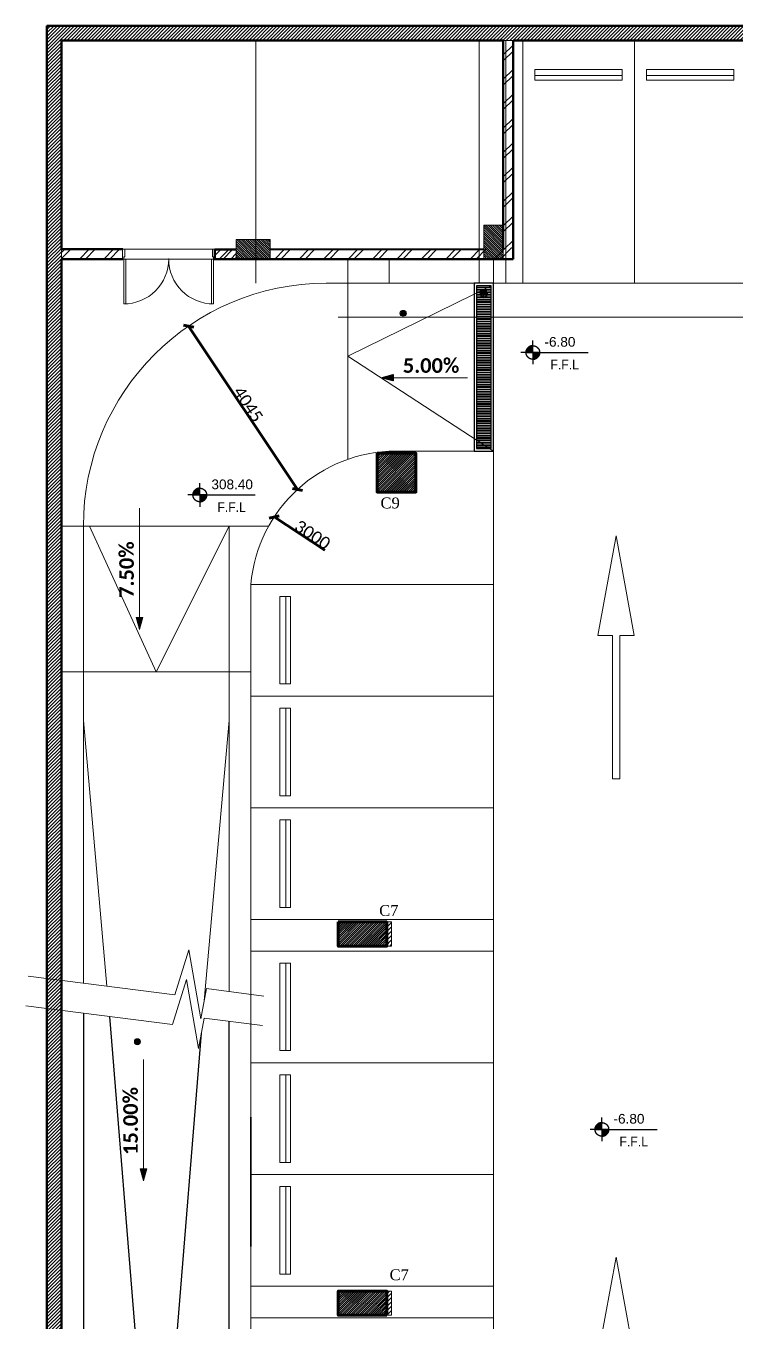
# Model space of a CAD drawing. Header units: millimetres. Extents: x -967280 to 3852, y 2833 to 1955156.
# Drawn here: x -967280 to -952671, y 436447 to 463116 of the extents above; entities that cross this region are included whole.
import ezdxf
from ezdxf.enums import TextEntityAlignment as Align

# ---------------------------------------------------------------- set-up
doc = ezdxf.new("R2010")
doc.units = ezdxf.units.MM
doc.header["$LTSCALE"] = 1000
doc.header["$PDMODE"] = 35
doc.header["$PDSIZE"] = 25
for name, pattern in [('Dash', [6.35, 3.175, -3.175]), ('HRZN_Line-Ptrn-Dash', [4, 2, -2]), ('HRZN_Line-Ptrn-Sold', [9144001.0, 9144000.0, -1])]:
    doc.linetypes.add(name, pattern=pattern)
for name, color, linetype, lineweight in [('A-COLS', 8, 'HRZN_Line-Ptrn-Sold', 18), ('A-CONTOUR', 3, 'Continuous', 13), ('A-DIM', 7, 'Continuous', 13), ('A-DOOR', 5, 'Continuous', 13), ('A-ELEV', 1, 'HRZN_Line-Ptrn-Sold', 13), ('A-FLOR-PATT', 1, 'Continuous', 13), ('A-SYMB', 7, 'Continuous', 13), ('A-SYMB-LEVEL', 7, 'Continuous', 13), ('A-TEXT21', 3, 'Continuous', 13), ('A-TONE', 40, 'HRZN_Line-Ptrn-Sold', 35), ('A-WALL', 8, 'HRZN_Line-Ptrn-Sold', 50), ('C-PKNG', 1, 'Continuous', 13), ('DASHED', 1, 'HRZN_Line-Ptrn-Dash', 30), ('S - column', 6, 'Continuous', 60)]:
    doc.layers.add(name, color=color, linetype=linetype, lineweight=lineweight)
doc.layers.add('ARCH', color=8, linetype='Continuous')
doc.layers.add('S - col hach', color=1, linetype='Continuous')
doc.styles.add('Arial_1', font='arial.ttf', dxfattribs={"width": 0.9, "height": 200})
doc.styles.add('Arial_2', font='arial.ttf', dxfattribs={"height": 200})
doc.styles.add('ASD', font='times.ttf')
doc.styles.add('Calibri_1', font='calibri.ttf', dxfattribs={"height": 250})
doc.styles.add('Calibri_B', font='calibrib.ttf', dxfattribs={"height": 300})
doc.dimstyles.new('HRZN_Dimn-dflt', dxfattribs={"dimscale": 304.8, "dimtxt": 294.337106, "dimasz": 0.492126, "dimexe": 0, "dimexo": 0.0625, "dimgap": 0, "dimtad": 1, "dimdec": 0, "dimzin": 0, "dimdsep": 46, "dimtxsty": 'Calibri_1', "dimblk1": 'OBLIQUE', "dimblk2": 'OBLIQUE', "dimsah": 1, "dimcen": 0.09, "dimazin": 0, "dimtfac": 1, "dimtdec": 4, "dimtix": 1, "dimtmove": 0, "dimatfit": 3, "dimfxl": 0, "dimfxlon": 1, "dimtvp": 1, "dimtolj": 1, "dimtzin": 0, "dimarcsym": 2})
pattern_1 = [(45, (6650, -35800), (-35.35534, 35.35534), [])]
pattern_2 = [(45, (6650, -35800), (-251.447, 251.447), []), (45, (6650, -35419), (-251.447, 251.447), [])]
pattern_3 = [(225, (-217548.73, -1233776.03), (44.9012806, -44.9012806), [])]
pattern_4 = [(135, (168406.875, -346239.72), (-22.4506403, -22.4506403), [])]
pattern_5 = [(45, (-223648.726, -1233952.032), (-22.4506403, 22.4506403), [])]

# ---------------------------------------------------------------- blocks, each defined once
blk = doc.blocks.new('DR_WD_AR_DBL - UTILITY DOOR _D02__1800_2200MM 2-3585631-BASEMENT 03 FLOOR FFL')
at = {"layer": 'A-DOOR'}
for p, q in [((-925, 1025), (-880, 1025)), ((-925, 100), (-925, 1025)), ((-880, 1025), (-880, 100)), ((925, 1025), (880, 1025)), ((880, 1025), (880, 100)), ((925, 100), (925, 1025)), ((-950, 97), (-950, -97)), ((-928, 100), (-947, 100)), ((-880, 100), (-925, 100)), ((-925, 55), (-925, 97)), ((-903, 52), (-922, 52)), ((-900, -97), (-900, 49)), ((880, 100), (925, 100)), ((900, 49), (900, -97)), ((903, 52), (922, 52)), ((925, 55), (925, 97)), ((928, 100), (947, 100)), ((950, -97), (950, 97)), ((-947, -100), (-903, -100)), ((903, -100), (947, -100))]:
    blk.add_line(p, q, dxfattribs=at)
blk.add_circle((0, 100), 1, dxfattribs=at)
blk.add_circle((0, 100), 1, dxfattribs=at)
for centre, radius, start, end in [((-925, 100), 925, 359.9381, 90), ((925, 100), 925, 90, 180.0619), ((-947, 97), 3, 90, 180), ((-928, 97), 3, 0, 90), ((-922, 55), 3, 180, 270), ((-903, 49), 3, 360, 90), ((903, 49), 3, 90, 180), ((922, 55), 3, 270, 360), ((928, 97), 3, 90, 180), ((947, 97), 3, 0, 90), ((-947, -97), 3, 180, 270), ((-903, -97), 3, 270, 0), ((903, -97), 3, 180, 270), ((947, -97), 3, 270, 0)]:
    blk.add_arc(centre, radius, start, end, dxfattribs=at)
blk = doc.blocks.new('ParkingSpace_WheelStop - 5000 x 2300-V51-BASEMENT 03 FLOOR FFL')
at = {"layer": 'C-PKNG'}
for p, q in [((200, 0), (200, -5000)), ((1017, 0), (200, 0)), ((2500, 0), (2500, -5000)), ((2500, -5000), (2500, 0)), ((450, -720), (450, -600)), ((450, -600), (2250, -600)), ((450, -820), (450, -720)), ((450, -720), (2250, -720)), ((2250, -600), (2250, -720)), ((2250, -720), (2250, -820)), ((450, -820), (2250, -820)), ((200, -5000), (2500, -5000))]:
    blk.add_line(p, q, dxfattribs=at)
blk = doc.blocks.new('Direction Arrows - Straight - Direction Arrow - Straight-3735802-BASEMENT 03 FLOOR FFL')
at = {"layer": 'A-CONTOUR'}
for p, q in [((-77, 5000), (-452, 2950)), ((298, 2950), (-77, 5000)), ((-452, 2950), (-152, 2950)), ((-152, 2950), (-152, 0)), ((-2, 0), (-2, 2950)), ((-2, 2950), (298, 2950)), ((-152, 0), (-2, 0))]:
    blk.add_line(p, q, dxfattribs=at)
blk = doc.blocks.new('*U1911')
h = blk.add_hatch()
h.set_pattern_fill('PLAST,_O', color=1, scale=0.2, angle=90)
h.set_pattern_definition([(90, (-155234.710004, -71860.100436), (-0.05, 0), []), (90, (-155234.716254, -71860.100436), (-0.05, 0), []), (90, (-155234.722504, -71860.100436), (-0.05, 0), [])])
h.paths.add_polyline_path([(0.167, 0.15), (-3.187, 0.15), (-3.187, -0.15), (0.167, -0.15)])
at = {"color": 5, "extrusion": (6.50929e-24, -2.71709e-13, -1)}
for p, q in [((-0.075, 0), (0.075, 0)), ((0, -0.075), (0, 0.075))]:
    blk.add_line(p, q, dxfattribs=at)
at = {"color": 5}
blk.add_lwpolyline([(0.217, 0.2), (-3.239, 0.2), (-3.239, -0.2), (0.217, -0.2)], close=True, dxfattribs=at)
at = {"color": 1}
blk.add_lwpolyline([(0.167, 0.15), (-3.187, 0.15), (-3.187, -0.15), (0.167, -0.15)], close=True, dxfattribs=at)
at = {"color": 5, "extrusion": (6.50929e-24, -2.71709e-13, -1)}
for radius in [0.075, 0.0625]:
    blk.add_circle((0, 0), radius, dxfattribs=at)
blk = doc.blocks.new('_Oblique')
at = {"color": 0, "linetype": 'ByBlock', "lineweight": -2}
blk.add_line((-0.5, -0.5), (0.5, 0.5), dxfattribs=at)
blk = doc.blocks.new('*D1918')
at = {"layer": 'A-DIM', "color": 0, "lineweight": -2, "transparency": 16777216}
blk.add_line((5160, -9546), (2918, -6180), dxfattribs=at)
at = {"layer": 'Defpoints', "color": 0, "lineweight": 106, "transparency": 16777216}
for p in [(2918, -6180), (2918, -6180), (5160, -9546)]:
    blk.add_point(p, dxfattribs=at)
at = {"layer": 'A-DIM', "color": 0, "lineweight": -2, "transparency": 16777216, "xscale": 150, "yscale": 150, "zscale": 150}
for p, rotation in [((2918, -6180), 123.6705640083721), ((5160, -9546), 303.6705640083721)]:
    blk.add_blockref('_Oblique', p, dxfattribs=dict(at, rotation=rotation))
at = {"layer": 'A-DIM', "color": 0, "transparency": 16777216, "insert": (4146, -7792), "char_height": 250, "attachment_point": 5, "rotation": 303.6706, "style": 'Calibri_1'}
blk.add_mtext('\\A1;4045', dxfattribs=at)
blk = doc.blocks.new('*D1919')
at = {"layer": 'A-DIM', "color": 0, "lineweight": -2, "transparency": 16777216}
blk.add_line((5721, -10794), (4680, -10112), dxfattribs=at)
at = {"layer": 'Defpoints', "color": 0, "lineweight": 106, "transparency": 16777216}
for p in [(4680, -10112), (7189, -11756)]:
    blk.add_point(p, dxfattribs=at)
at = {"layer": 'A-DIM', "color": 0, "lineweight": -2, "transparency": 16777216, "xscale": 150, "yscale": 150, "zscale": 150, "rotation": 146.7719670200803}
blk.add_blockref('_Oblique', (4680, -10112), dxfattribs=at)
at = {"layer": 'A-DIM', "color": 0, "transparency": 16777216, "insert": (5471, -10477), "char_height": 250, "attachment_point": 5, "rotation": 326.772, "style": 'Calibri_1'}
blk.add_mtext('\\A1;3000', dxfattribs=at)
blk = doc.blocks.new('A$Ca5ad4f3b')
at = {"layer": 'S - col hach'}
h = blk.add_hatch(dxfattribs=at)
h.set_pattern_fill('ANSI31', color=256, scale=10)
h.set_pattern_definition(pattern_5)
h.paths.add_polyline_path([(1500, -400), (1500, 400), (700, 400), (700, -400)])
h = blk.add_hatch(dxfattribs=at)
h.set_pattern_fill('ANSI31', color=256, scale=10)
h.set_pattern_definition(pattern_5)
h.paths.add_polyline_path([(-100, -9750), (900, -9750), (900, -9250), (-100, -9250)])
h = blk.add_hatch(dxfattribs=at)
h.set_pattern_fill('ANSI31', color=256, scale=10)
h.set_pattern_definition(pattern_5)
h.paths.add_polyline_path([(900, -16850), (-100, -16850), (-100, -17350), (900, -17350)])
at = {"layer": 'S - column'}
for points in [[(700, 400), (700, -400), (1500, -400), (1500, 400)], [(-100, -9250), (-100, -9750), (900, -9750), (900, -9250)], [(900, -17350), (-100, -17350), (-100, -16850), (900, -16850)]]:
    blk.add_lwpolyline(points, close=True, dxfattribs=at)
at = {"ltscale": 6, "style": 'ASD'}
for s, p in [('C9', (969, -623)), ('C7', (942, -9015)), ('C7', (1156, -16515))]:
    blk.add_text(s, height=225, dxfattribs=at).set_placement(p, align=Align.MIDDLE_CENTER)
blk = doc.blocks.new('A$C9b85c5ad')
at = {"layer": 'A-FLOR-PATT', "color": 5}
blk.add_line((47335, 3200), (-100, 3200), dxfattribs=at)
blk = doc.blocks.new('A$Ce698b90d')
h = blk.add_hatch(color=4)
h.dxf.hatch_style = 1
h.paths.add_polyline_path([(7397, -5917.7, 1), (7277, -5917.7, 1)])
at = {"layer": 'A-COLS'}
h = blk.add_hatch(dxfattribs=at)
h.set_pattern_fill('ANSI31', color=4, scale=20, angle=180)
h.set_pattern_definition(pattern_3)
h.paths.add_polyline_path([(7600, -9600), (7600, -8800), (6800, -8800), (6800, -9600)])
h = blk.add_hatch(dxfattribs=at)
h.set_pattern_fill('ANSI31', color=4, scale=20, angle=180)
h.set_pattern_definition(pattern_3)
h.paths.add_polyline_path([(6000, -18950), (7100, -18950), (7100, -18450), (6000, -18450)])
h = blk.add_hatch(dxfattribs=at)
h.set_pattern_fill('ANSI31', color=4, scale=20, angle=180)
h.set_pattern_definition(pattern_3)
h.paths.add_polyline_path([(7100, -26050), (6000, -26050), (6000, -26550), (7100, -26550)])
at = {"layer": 'A-SYMB'}
for points in [[(6874, -7243.7), (7124, -7310.7), (7124, -7176.7)], [(6888.3, -7243.7), (7138.3, -7310.7), (7138.3, -7176.7)], [(1905.1, -12430.7), (1972.1, -12180.7), (1838.1, -12180.7)], [(1987.2, -23781.4), (2054.2, -23531.4), (1920.2, -23531.4)]]:
    blk.add_hatch(color=4, dxfattribs=at).paths.add_polyline_path(points)
at = {"layer": 'A-SYMB-LEVEL'}
h = blk.add_hatch(color=4, dxfattribs=at)
edge = h.paths.add_edge_path()
edge.add_line((10008.6, -6724.5), (9868.6, -6724.5))
edge.add_arc((10008.6, -6724.5), 140, 90, 180, ccw=False)
edge.add_line((10008.6, -6584.5), (10008.6, -6724.5))
h = blk.add_hatch(color=4, dxfattribs=at)
edge = h.paths.add_edge_path()
edge.add_line((10008.6, -6724.5), (10148.6, -6724.5))
edge.add_arc((10008.6, -6724.5), 140, 270, 360, ccw=False)
edge.add_line((10008.6, -6864.5), (10008.6, -6724.5))
h = blk.add_hatch(color=4, dxfattribs=at)
edge = h.paths.add_edge_path()
edge.add_line((3148, -9658.7), (3008, -9658.7))
edge.add_arc((3148, -9658.7), 140, 90, 180, ccw=False)
edge.add_line((3148, -9518.7), (3148, -9658.7))
h = blk.add_hatch(color=4, dxfattribs=at)
edge = h.paths.add_edge_path()
edge.add_line((3148, -9658.7), (3288, -9658.7))
edge.add_arc((3148, -9658.7), 140, 270, 360, ccw=False)
edge.add_line((3148, -9798.7), (3148, -9658.7))
h = blk.add_hatch(color=4, dxfattribs=at)
edge = h.paths.add_edge_path()
edge.add_line((11430.6, -22722.5), (11290.6, -22722.5))
edge.add_arc((11430.6, -22722.5), 140, 90, 180, ccw=False)
edge.add_line((11430.6, -22582.5), (11430.6, -22722.5))
h = blk.add_hatch(color=4, dxfattribs=at)
edge = h.paths.add_edge_path()
edge.add_line((11430.6, -22722.5), (11570.6, -22722.5))
edge.add_arc((11430.6, -22722.5), 140, 270, 360, ccw=False)
edge.add_line((11430.6, -22862.5), (11430.6, -22722.5))
at = {"layer": 'A-TEXT21'}
h = blk.add_hatch(color=4, dxfattribs=at)
edge = h.paths.add_edge_path()
edge.add_arc((1863, -20917.2), 62.5, 0, 360)
h = blk.add_hatch(color=4, dxfattribs=at)
edge = h.paths.add_edge_path()
edge.add_arc((1863, -20917.2), 62.5, 0, 360)
at = {"layer": 'A-TONE', "linetype": 'Continuous', "lineweight": 13}
h = blk.add_hatch(dxfattribs=at)
h.set_pattern_fill('FP_1', color=4, style=0, pattern_type=2)
h.set_pattern_definition(pattern_1)
h.paths.add_polyline_path([(300, -44700), (300, 0), (0, 0), (0, -44700)])
h = blk.add_hatch(dxfattribs=at)
h.set_pattern_fill('FP_1', color=4, style=0, pattern_type=2)
h.set_pattern_definition(pattern_1)
h.paths.add_polyline_path([(52050, -300), (53637.3, -300), (53637.3, 0), (52550, 0), (52050, -10.7)])
h.paths.add_polyline_path([(300, -300), (14950, -300), (14950, 0), (300, 0)])
h.paths.add_polyline_path([(52050, -300), (52050, 0), (45350, 0), (45350, -300), (49473.5, -300)])
h.paths.add_polyline_path([(14950, -300), (22552.3, -300), (22552.3, 0), (14950, 0), (14950, -264)])
h.paths.add_polyline_path([(45350, -300), (45350, 0), (41050, 0), (41050, -300), (43246, -300)])
h.paths.add_polyline_path([(22550, -300), (26349.3, -300), (26349.3, 0), (22550, 0), (22550, -212.8)])
h.paths.add_polyline_path([(26350, -300), (33957.3, -300), (33957.3, 0), (26350, 0), (26350, -187.2)])
h.paths.add_polyline_path([(41050, -300), (41050, 0), (33950, 0), (33950, -300), (40132.2, -300)])
h = blk.add_hatch(dxfattribs=at)
h.set_pattern_fill('FP_2', color=4, style=0, pattern_type=2)
h.set_pattern_definition(pattern_2)
h.paths.add_polyline_path([(9600, -4600), (9600, -300), (9400, -300), (9400, -4600)])
h = blk.add_hatch(dxfattribs=at)
h.set_pattern_fill('FP_2', color=4, style=0, pattern_type=2)
h.set_pattern_definition(pattern_2)
h.paths.add_polyline_path([(9600, -4800), (9600, -4600), (4600, -4600), (4600, -4800), (5880.9, -4800)])
h.paths.add_polyline_path([(1557.3, -4800), (1557.3, -4600), (300, -4600), (300, -4800), (1210.3, -4800)])
h = blk.add_hatch(dxfattribs=at)
h.set_pattern_fill('ANSI32', color=4, scale=18, style=0)
h.set_pattern_definition([(45, (-432787.01, -1320668.7), (-121.233458, 121.233458), []), (45, (-432706.19, -1320668.7), (-121.233458, 121.233458), [])])
h.paths.add_polyline_path([(3900, -4602.8), (3457.3, -4603), (3457.3, -4797), (3457.3, -4800), (3900, -4800)])
at = {"layer": 'S - col hach'}
h = blk.add_hatch(dxfattribs=at)
h.set_pattern_fill('ANSI31', color=4, scale=10, angle=90)
h.set_pattern_definition(pattern_4)
h.paths.add_polyline_path([(9400, -4100), (9000, -4100), (9000, -4800), (9400, -4800)])
h = blk.add_hatch(dxfattribs=at)
h.set_pattern_fill('ANSI31', color=4, scale=10, angle=90)
h.set_pattern_definition(pattern_4)
h.paths.add_polyline_path([(3900, -4400), (3900, -4800), (4600, -4800), (4600, -4400)])
at = {"color": 4}
blk.add_circle((7337, -5917.7), 60, dxfattribs=at)
at = {"layer": 'A-COLS', "color": 4}
for points in [[(9400, -4100), (9000, -4100), (9000, -4800), (9400, -4800)], [(3900, -4400), (3900, -4800), (4600, -4800), (4600, -4400)], [(6800, -8800), (6800, -9600), (7600, -9600), (7600, -8800)], [(6000, -18450), (6000, -18950), (7100, -18950), (7100, -18450)], [(7100, -26550), (6000, -26550), (6000, -26050), (7100, -26050)]]:
    blk.add_lwpolyline(points, close=True, dxfattribs=at)
at = {"layer": 'A-ELEV', "color": 4}
for p, q in [((1557.3, -4600), (3457.3, -4600)), ((3457.3, -4800), (1557.3, -4800)), ((9150, -5350), (6200, -6800)), ((6200, -6800), (9200, -8755.7)), ((7189.1, -8755.7), (9200, -8755.7)), ((9200, -8755.7), (7189.1, -8755.7)), ((876.3, -10300), (2250, -13300)), ((2250, -13300), (3750, -10300)), ((750, -14300), (1232.9, -19773.3)), ((3240.3, -20076.7), (3750, -14300))]:
    blk.add_line(p, q, dxfattribs=at)
at = {"layer": 'A-FLOR-PATT', "color": 4}
for p, q in [((500, 0), (53935, 0)), ((4300, -5300), (4300, -300)), ((8900, -300), (8900, -5300)), ((9450, -5300), (9450, -300)), ((6200, -5358.1), (6200, -4800)), ((9200, -4800), (9200, -8300)), ((9200, -5300), (5750, -5300)), ((6200, -8300), (6200, -5300)), ((6200, -8923.4), (6200, -5300)), ((9200, -5300), (9800, -5300)), ((9200, -11500), (9200, -8300)), ((750, -10300), (750, -19711.8)), ((3750, -19883.2), (3750, -10300)), ((4200, -11500), (4200, -22466.7)), ((4200, -18400), (4200, -19050)), ((9200, -19050), (9200, -18400)), ((2635.5, -19951.7), (2920.7, -19022.5)), ((2920.7, -19022.5), (3169, -20446)), ((-385.7, -19567.3), (2635.5, -19951.7)), ((2587.2, -20562.4), (2872.4, -19633.2)), ((2872.4, -19633.2), (3120.6, -21056.7)), ((3169, -20446), (3289.7, -19820.9)), ((3289.7, -19820.9), (4464.1, -19979.9)), ((-434, -20178), (2587.2, -20562.4)), ((3120.6, -21056.7), (3241.4, -20431.6)), ((3241.4, -20431.6), (4437, -20583.7)), ((4200, -25950), (4200, -26600)), ((9200, -26600), (9200, -25950))]:
    blk.add_line(p, q, dxfattribs=at)
at = {"layer": 'A-FLOR-PATT', "color": 4, "lineweight": 18}
for p, q in [((7050, -5300), (7050, -4800)), ((4565.9, -10300), (300, -10300)), ((4200, -13300), (300, -13300))]:
    blk.add_line(p, q, dxfattribs=at)
at = {"layer": 'A-FLOR-PATT', "color": 4, "lineweight": 35}
for p, q in [((300, -22466.7), (300, -25133.3)), ((4200, -25133.3), (4200, -22466.7))]:
    blk.add_line(p, q, dxfattribs=at)
at = {"layer": 'A-FLOR-PATT', "color": 4}
blk.add_arc((5750, -10300), 5000, 90, 180, dxfattribs=at)
at = {"layer": 'A-FLOR-PATT', "color": 4, "lineweight": 18}
blk.add_arc((7189.1, -11755.7), 3000, 90, 175.11042, dxfattribs=at)
at = {"layer": 'A-SYMB', "color": 4}
for p, q in [((7124, -7176.7), (6874, -7243.7)), ((7138.3, -7176.7), (6888.3, -7243.7)), ((7124, -7310.7), (7124, -7176.7)), ((7138.3, -7310.7), (7138.3, -7176.7)), ((6874, -7243.7), (7124, -7310.7)), ((8664, -7243.7), (6874, -7243.7)), ((6888.3, -7243.7), (7138.3, -7310.7)), ((8560, -7243.7), (6888.3, -7243.7)), ((1905.1, -9930.7), (1905.1, -12430.7)), ((1972.1, -12180.7), (1838.1, -12180.7)), ((1838.1, -12180.7), (1905.1, -12430.7)), ((1905.1, -12430.7), (1972.1, -12180.7)), ((1987.2, -21281.4), (1987.2, -23781.4)), ((2054.2, -23531.4), (1920.2, -23531.4)), ((1920.2, -23531.4), (1987.2, -23781.4)), ((1987.2, -23781.4), (2054.2, -23531.4))]:
    blk.add_line(p, q, dxfattribs=at)
at = {"layer": 'A-SYMB-LEVEL', "color": 4, "linetype": 'HRZN_Line-Ptrn-Sold', "lineweight": 25}
for p, q in [((10008.6, -6584.5), (10008.6, -6480.3)), ((10008.6, -6724.5), (10008.6, -6584.5)), ((9868.6, -6724.5), (9764.3, -6724.5)), ((9868.6, -6724.5), (10008.6, -6724.5)), ((10008.6, -6724.5), (10008.6, -6864.5)), ((10148.6, -6724.5), (10008.6, -6724.5)), ((10008.6, -6864.5), (10008.6, -6968.2)), ((10148.6, -6724.5), (11148.6, -6724.5)), ((3148, -9518.7), (3148, -9414.5)), ((3148, -9658.7), (3148, -9518.7)), ((3008, -9658.7), (2903.7, -9658.7)), ((3008, -9658.7), (3148, -9658.7)), ((3148, -9658.7), (3148, -9798.7)), ((3288, -9658.7), (3148, -9658.7)), ((3148, -9798.7), (3148, -9902.4)), ((3288, -9658.7), (4288, -9658.7)), ((11430.6, -22582.5), (11430.6, -22478.3)), ((11430.6, -22722.5), (11430.6, -22582.5)), ((11290.6, -22722.5), (11186.3, -22722.5)), ((11290.6, -22722.5), (11430.6, -22722.5)), ((11430.6, -22722.5), (11430.6, -22862.5)), ((11570.6, -22722.5), (11430.6, -22722.5)), ((11430.6, -22862.5), (11430.6, -22966.2)), ((11570.6, -22722.5), (12570.6, -22722.5))]:
    blk.add_line(p, q, dxfattribs=at)
for centre in [(10008.6, -6724.5), (3148, -9658.7), (11430.6, -22722.5)]:
    blk.add_circle(centre, 140, dxfattribs=at)
for centre, start, end in [((10008.6, -6724.5), 90, 180), ((10008.6, -6724.5), 270, 0), ((3148, -9658.7), 90, 180), ((3148, -9658.7), 270, 0), ((11430.6, -22722.5), 90, 180), ((11430.6, -22722.5), 270, 0)]:
    blk.add_arc(centre, 140, start, end, dxfattribs=at)
at = {"layer": 'A-TEXT21', "color": 4}
blk.add_circle((1863, -20917.2), 62.5, dxfattribs=at)
blk.add_circle((1863, -20917.2), 62.5, dxfattribs=at)
at = {"layer": 'A-WALL', "color": 4}
for p, q in [((0, 0), (0, -45000)), ((52550, 0), (0, 0)), ((300, -4600), (300, -300)), ((300, -300), (9400, -300)), ((9400, -300), (9400, -4600)), ((9600, -300), (14950, -300)), ((9600, -4800), (9600, -300)), ((1560.3, -4600), (300, -4600)), ((300, -39643.2), (300, -4800)), ((300, -4800), (1560.3, -4800)), ((3435.3, -4800), (9600, -4800)), ((3457.3, -4600), (3457.3, -4800)), ((3900, -4602.8), (3457.3, -4603)), ((9000, -4600.2), (4600, -4602.4))]:
    blk.add_line(p, q, dxfattribs=at)
at = {"layer": 'A-WALL', "color": 4, "linetype": 'Continuous', "lineweight": 13}
for p, q in [((9600, -300), (9400, -300)), ((300, -4600), (300, -4800))]:
    blk.add_line(p, q, dxfattribs=at)
at = {"layer": 'C-PKNG', "color": 4}
for p, q in [((9800, -300), (9800, -5300)), ((12100, -300), (12100, -5300)), ((12100, -300), (12100, -5300)), ((12100, -5300), (12100, -300)), ((10050, -1020), (10050, -900)), ((10050, -900), (11850, -900)), ((10050, -1120), (10050, -1020)), ((10050, -1020), (11850, -1020)), ((11850, -900), (11850, -1020)), ((11850, -1020), (11850, -1120)), ((12350, -1020), (12350, -900)), ((12350, -900), (14150, -900)), ((12350, -1120), (12350, -1020)), ((12350, -1020), (14150, -1020)), ((14150, -900), (14150, -1020)), ((14150, -1020), (14150, -1120)), ((10050, -1120), (11850, -1120)), ((12350, -1120), (14150, -1120)), ((9800, -5300), (12100, -5300)), ((12100, -5300), (14400, -5300)), ((4200, -11500), (9200, -11500)), ((9200, -11500), (4200, -11500)), ((4200, -13800), (4200, -11500)), ((9200, -13800), (9200, -11500)), ((4800, -11750), (4920, -11750)), ((4800, -13550), (4800, -11750)), ((4920, -11750), (5020, -11750)), ((4920, -13550), (4920, -11750)), ((5020, -13550), (5020, -11750)), ((4920, -13550), (4800, -13550)), ((5020, -13550), (4920, -13550)), ((4200, -13800), (9200, -13800)), ((4200, -13800), (9200, -13800)), ((9200, -13800), (4200, -13800)), ((9200, -16100), (9200, -13800)), ((4800, -14050), (4920, -14050)), ((4800, -15850), (4800, -14050)), ((4920, -14050), (5020, -14050)), ((4920, -15850), (4920, -14050)), ((5020, -15850), (5020, -14050)), ((4920, -15850), (4800, -15850)), ((5020, -15850), (4920, -15850)), ((4200, -16100), (9200, -16100)), ((4200, -16100), (9200, -16100)), ((9200, -16100), (4200, -16100)), ((9200, -18400), (9200, -16100)), ((4800, -16350), (4920, -16350)), ((4800, -18150), (4800, -16350)), ((4920, -16350), (5020, -16350)), ((4920, -18150), (4920, -16350)), ((5020, -18150), (5020, -16350)), ((4200, -18400), (9200, -18400)), ((4920, -18150), (4800, -18150)), ((5020, -18150), (4920, -18150)), ((4200, -19050), (9200, -19050)), ((9200, -19050), (4200, -19050)), ((9200, -21350), (9200, -19050)), ((4800, -19300), (4920, -19300)), ((4800, -21100), (4800, -19300)), ((4920, -19300), (5020, -19300)), ((4920, -21100), (4920, -19300)), ((5020, -21100), (5020, -19300)), ((4920, -21100), (4800, -21100)), ((5020, -21100), (4920, -21100)), ((4200, -21350), (9200, -21350)), ((4200, -21350), (9200, -21350)), ((9200, -21350), (4200, -21350)), ((4800, -21600), (4920, -21600)), ((4800, -23400), (4800, -21600)), ((4920, -21600), (5020, -21600)), ((4920, -23400), (4920, -21600)), ((5020, -23400), (5020, -21600)), ((9200, -23650), (9200, -21350)), ((4920, -23400), (4800, -23400)), ((5020, -23400), (4920, -23400)), ((4200, -23650), (9200, -23650)), ((4200, -26600), (9200, -26600)), ((9200, -26600), (4200, -26600)), ((4200, -26600), (4200, -28900)), ((9200, -28900), (9200, -26600))]:
    blk.add_line(p, q, dxfattribs=at)
at = {"layer": 'DASHED', "color": 4, "linetype": 'Dash', "ltscale": 50}
for p, q in [((750, -20328.7), (750, -35300)), ((1288, -20397.1), (2250, -32300)), ((3750, -35300), (3750, -20496.3)), ((2250, -32300), (3181.7, -20740.4))]:
    blk.add_line(p, q, dxfattribs=at)
at = {"color": 4, "xscale": 1000, "yscale": 1000, "zscale": 1000, "rotation": 90}
blk.add_blockref('*U1911', (9000, -5516.7), dxfattribs=at)
at = {"layer": 'A-CONTOUR', "color": 4}
for p in [(11800, -15500.7), (11800, -30350)]:
    blk.add_blockref('Direction Arrows - Straight - Direction Arrow - Straight-3735802-BASEMENT 03 FLOOR FFL', p, dxfattribs=at)
at = {"layer": 'A-DOOR', "color": 4, "rotation": 180}
blk.add_blockref('DR_WD_AR_DBL - UTILITY DOOR _D02__1800_2200MM 2-3585631-BASEMENT 03 FLOOR FFL', (2507.3, -4700), dxfattribs=at)
at = {"layer": 'C-PKNG', "color": 4, "rotation": 89.99999999999928}
blk.add_blockref('ParkingSpace_WheelStop - 5000 x 2300-V51-BASEMENT 03 FLOOR FFL', (4200, -26150), dxfattribs=at)
at = {"layer": 'A-SYMB', "color": 4, "insert": (7330.1, -6842.9), "char_height": 300, "width": 1432.525, "attachment_point": 1, "line_spacing_factor": 1.158048, "style": 'Calibri_B'}
blk.add_mtext('5.00%', dxfattribs=at)
at = {"layer": 'A-SYMB', "color": 4, "char_height": 300, "attachment_point": 1, "rotation": 90, "line_spacing_factor": 1.158048, "style": 'Calibri_B'}
for s, insert, width in [('7.50%', (1489.3, -11777.6), 1432.525), ('15.00%', (1571.4, -23248.4), 1720.725)]:
    blk.add_mtext(s, dxfattribs=dict(at, insert=insert, width=width))
at = {"layer": 'A-SYMB-LEVEL', "color": 4, "char_height": 200, "width": 721.519, "attachment_point": 1, "style": 'Arial_1'}
for insert in [(10371.4, -6873.4), (3510.7, -9807.5), (11793.4, -22871.4)]:
    blk.add_mtext('F.F.L', dxfattribs=dict(at, insert=insert))
at = {"layer": 'A-DIM', "color": 4}
dim = blk.add_aligned_dim(p1=(5160.2, -9545.8), p2=(2917.7, -6179.6), distance=0, dimstyle='HRZN_Dimn-dflt', override={"dimpost": '<>', "dimfxl": 3900}, dxfattribs=at)
dim.commit()
dim.dimension.update_dxf_attribs({"geometry": '*D1918', "text_midpoint": (4145.5, -7791.7)})
dim = blk.add_radius_dim(center=(7189.1, -11755.7), mpoint=(4679.6, -10111.8), dimstyle='HRZN_Dimn-dflt', override={"dimpost": '<>', "dimfxl": 3900}, dxfattribs=at)
dim.commit()
dim.dimension.update_dxf_attribs({"geometry": '*D1919', "text_midpoint": (5400.7, -10584.2), "dimtype": 132})
at = {"layer": 'A-SYMB-LEVEL', "color": 4, "char_height": 200, "width": 947.577, "attachment_point": 1, "line_spacing_factor": 0.941778, "style": 'Arial_2', "bg_fill": 3, "box_fill_scale": 1.25, "bg_fill_color": 9, "bg_fill_true_color": 13158600, "bg_fill_transparency": 0}
for s, insert in [('-6.80', (10248.8, -6405.5)), ('308.40', (3388.2, -9339.6)), ('-6.80', (11670.8, -22403.5))]:
    blk.add_mtext(s, dxfattribs=dict(at, insert=insert))
at = {"layer": 'A-DIM', "color": 4}
for name in ['A$C9b85c5ad', 'A$Ca5ad4f3b']:
    blk.add_blockref(name, (6100, -9200), dxfattribs=at)

msp = doc.modelspace()

# ---------------------------------------------------------------- block references
at = {"layer": 'ARCH', "lineweight": 106, "ltscale": 30}
msp.add_blockref('A$Ce698b90d', (-966846.1, 463116.2), dxfattribs=at)

doc.saveas('drawing.dxf')
